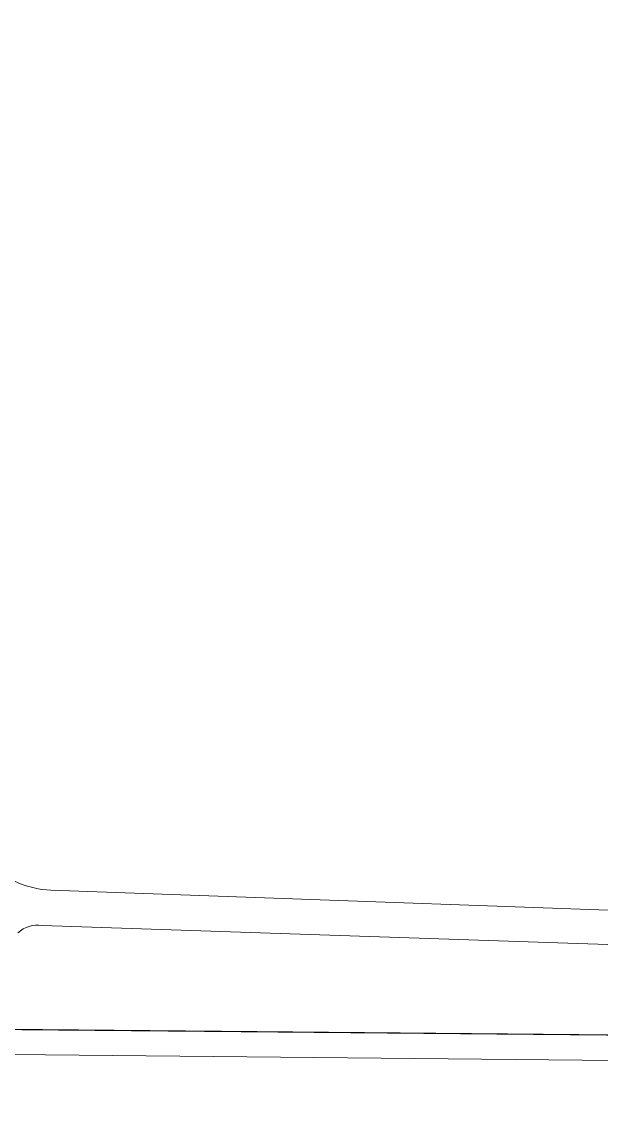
# Model space of a CAD drawing. Header units: metres. Extents: x -163 to 276, y -152 to 153.
# Drawn here: x 65.3 to 111, y -17.9 to 67.5 of the extents above; entities that cross this region are included whole.
import ezdxf

# ---------------------------------------------------------------- set-up
doc = ezdxf.new("R2010")
doc.units = ezdxf.units.M
doc.header["$MEASUREMENT"] = 0
doc.layers.add('000 Kataster', color=7, linetype='Continuous')
doc.layers.add('000-3 Kataster Parzellengrenzen', color=7, linetype='Continuous')

msp = doc.modelspace()

# ---------------------------------------------------------------- linework, layer by layer
at = {"layer": '000 Kataster', "color": 251, "linetype": 'Continuous', "lineweight": 13, "true_color": 0x5f5f5f}
for points in [[(62.864, 0.983, 0.184379), (67.622, -1.016), (127.692, -3.176, -0.027054)], [(138.614, -14.734), (56.629, -13.919, -0.209908), (52.703, -11.912, -0.206852), (51.235, -8.042), (51.634, -3.904), (45.712, -3.931, -0.198832), (42.015, -11.866, -0.151332), (35.883, -14.424), (8.62, -14.323), (-6.404, -14.093, -0.003152), (-13.863, -13.783), (-14.704, -22.737, 0.002488)], [(138.614, -14.734), (56.629, -13.919, -0.209908), (52.703, -11.912, -0.206852), (51.235, -8.042), (51.634, -3.904), (53.699, -3.894), (53.293, -8.183, 0.225472), (54.375, -10.975, 0.18512), (56.683, -11.93), (61.491, -11.974), (64.151, -11.998), (140.264, -12.703)], [(128.726, -5.893), (66.948, -3.812, 0.227666), (65.027, -4.399, 0.228829)]]:
    msp.add_lwpolyline(points, format="xyb", dxfattribs=at)
at = {"layer": '000-3 Kataster Parzellengrenzen', "color": 251, "linetype": 'Continuous', "lineweight": 25, "true_color": 0x5f5f5f}
for points in [[(64.929, 121.821), (64.628, 114.283), (63.91, 104.049), (53.293, -8.183, 0.428238), (56.683, -11.93), (140.264, -12.703), (141.182, -6.953), (144.87, -9.071, 0.12611), (148.642, -10.338), (149.755, -10.35), (150.594, -4.225), (155.105, 12.406), (156.837, 25.121), (156.739, 35.382), (154.215, 45.893), (150.961, 55.465), (142.062, 81.777), (140.006, 100.928)], [(-159.038, -10.035), (-108.881, -9.989), (-50.361, -10.173, -0.007502), (-34.172, -10.684), (-13.451, -11.79), (-12.99, -11.813), (25.615, -11.887), (35.756, -11.842), (56.683, -11.93), (140.264, -12.703)]]:
    msp.add_lwpolyline(points, format="xyb", dxfattribs=at)

doc.saveas('drawing.dxf')
